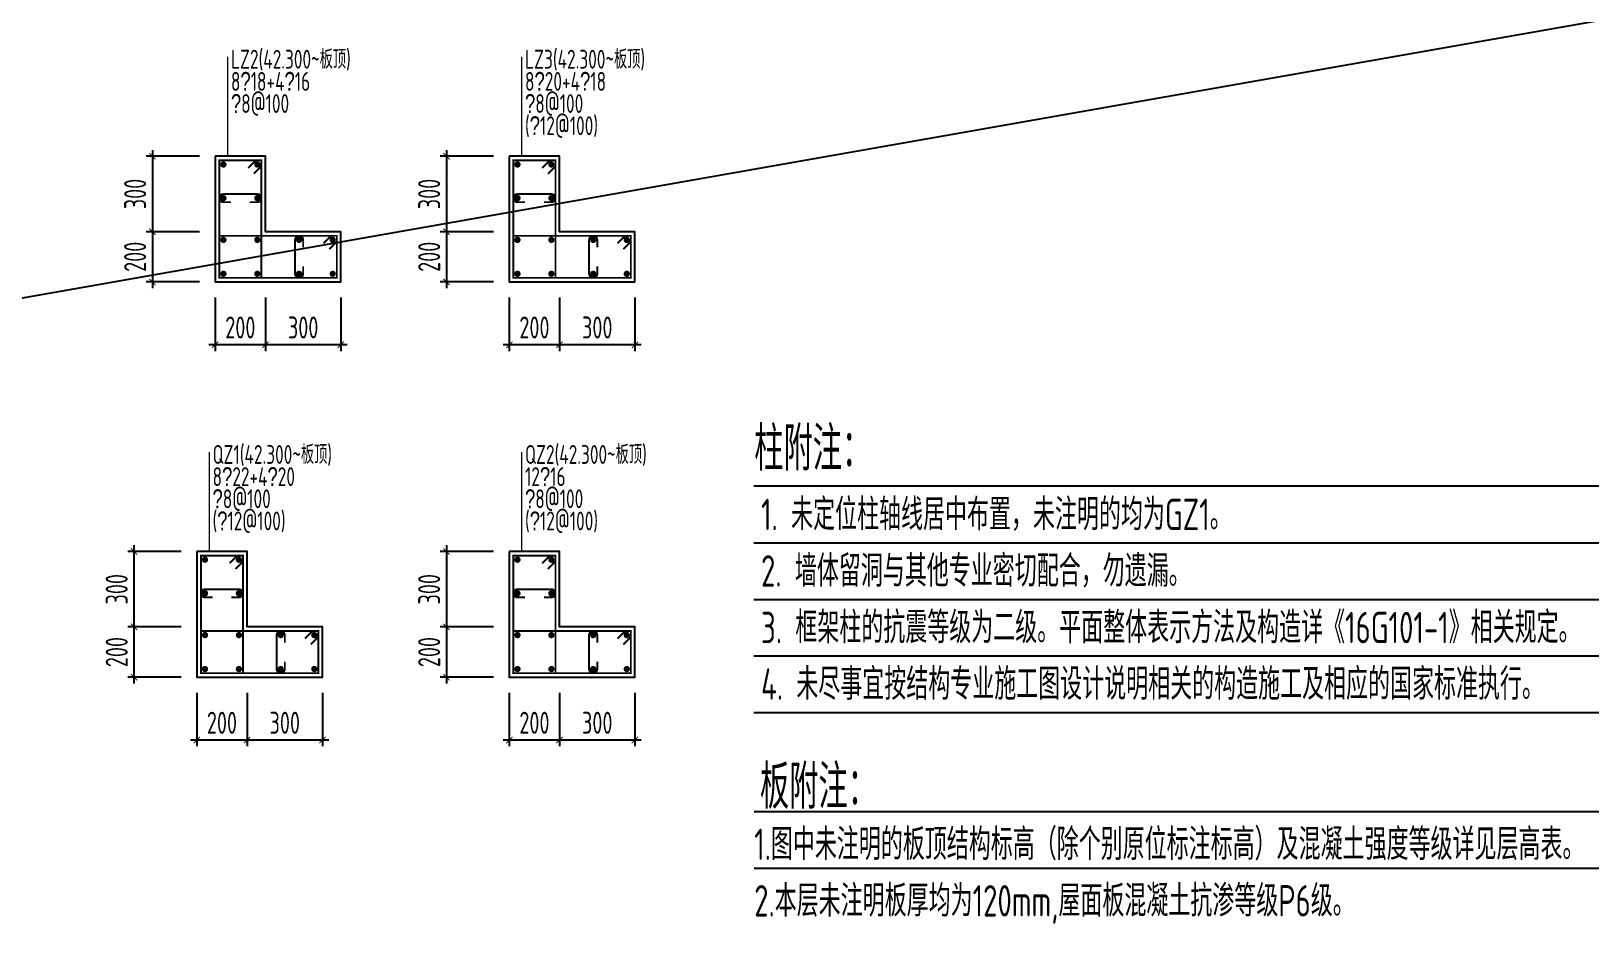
# Model space of a CAD drawing. Header units: millimetres. Extents: x -202076 to 1082610, y -439651 to 179350.
# Drawn here: x 464497 to 489306, y -405347 to -391137 of the extents above; entities that cross this region are included whole.
import ezdxf
from ezdxf.enums import TextEntityAlignment as Align

# ---------------------------------------------------------------- set-up
doc = ezdxf.new("R2010")
doc.units = ezdxf.units.MM
doc.header["$LTSCALE"] = 1000
doc.layers.add('19.06.10建研院审图', color=1, linetype='Continuous', plot=False)
for name, color, linetype in [('COLU_DE', 7, 'Continuous'), ('COLU_DE_DIM', 3, 'Continuous'), ('COLU_DE_REIN', 1, 'Continuous'), ('TEXT', 7, 'Continuous'), ('表格', 7, 'Continuous')]:
    doc.layers.add(name, color=color, linetype=linetype)
doc.layers.add('柱标注引线', color=2, linetype='Continuous', lineweight=18)
doc.layers.add('柱集中标注', color=2, linetype='Continuous', lineweight=18)
doc.styles.add('_ROS', font='ros.shx', dxfattribs={"width": 0.6, "bigfont": 'JD.SHX'})
doc.styles.add('TSSD_Dimension', font='tssdeng.shx', dxfattribs={"width": 0.7, "bigfont": 'hztxt.shx'})
doc.styles.add('TSSD_Rein', font='tssdeng.shx', dxfattribs={"width": 0.7, "bigfont": 'hztxt.shx'})
doc.dimstyles.new('TSSD_25_100', dxfattribs={"dimtxt": 350, "dimasz": 100, "dimexe": 100, "dimexo": 250, "dimgap": 100, "dimtad": 1, "dimdec": 0, "dimlfac": 0.25, "dimzin": 0, "dimdsep": 46, "dimtxsty": 'TSSD_Dimension', "dimblk": 'ARCHTICK', "dimblk1": 'ARCHTICK', "dimblk2": 'ARCHTICK', "dimcen": 0, "dimdle": 100, "dimclrt": 7, "dimadec": 0, "dimazin": 0, "dimtfac": 1, "dimtdec": 0, "dimtix": 1, "dimtmove": 2, "dimatfit": 3, "dimfxl": 1, "dimtolj": 1, "dimtzin": 0, "dimarcsym": 0})

# ---------------------------------------------------------------- blocks, each defined once
blk = doc.blocks.new('_ARCHTICK')
at = {"color": 0, "linetype": 'ByBlock', "const_width": 0.15}
blk.add_lwpolyline([(-0.5, -0.5), (0.5, 0.5)], dxfattribs=at)
blk = doc.blocks.new('*D3415')
at = {"layer": 'COLU_DE_DIM', "color": 0, "lineweight": -2, "transparency": 16777216}
for p, q in [((471857, -394329), (471007, -394329)), ((471107, -394229), (471107, -395229)), ((471857, -395129), (471007, -395129))]:
    blk.add_line(p, q, dxfattribs=at)
at = {"layer": 'Defpoints', "color": 0, "transparency": 16777216}
for p in [(472107, -394329), (471107, -395129), (472107, -395129)]:
    blk.add_point(p, dxfattribs=at)
at = {"layer": 'COLU_DE_DIM', "color": 0, "lineweight": -2, "transparency": 16777216, "xscale": 100, "yscale": 100, "zscale": 100}
for p, rotation in [((471107, -394329), 90), ((471107, -395129), 270)]:
    blk.add_blockref('_ARCHTICK', p, dxfattribs=dict(at, rotation=rotation))
at = {"layer": 'COLU_DE_DIM', "color": 7, "transparency": 16777216, "insert": (470832, -394729), "char_height": 350, "attachment_point": 5, "rotation": 90, "style": 'TSSD_Dimension'}
blk.add_mtext('\\A1;200', dxfattribs=at)
blk = doc.blocks.new('*D3416')
at = {"layer": 'COLU_DE_DIM', "color": 0, "lineweight": -2, "transparency": 16777216}
for p, q in [((468226, -395379), (468226, -396229)), ((469426, -395379), (469426, -396229)), ((469526, -396129), (468126, -396129))]:
    blk.add_line(p, q, dxfattribs=at)
at = {"layer": 'Defpoints', "color": 0, "transparency": 16777216}
for p in [(468226, -395129), (469426, -395129), (468226, -396129)]:
    blk.add_point(p, dxfattribs=at)
at = {"layer": 'COLU_DE_DIM', "color": 0, "lineweight": -2, "transparency": 16777216, "xscale": 100, "yscale": 100, "zscale": 100, "rotation": 180}
blk.add_blockref('_ARCHTICK', (468226, -396129), dxfattribs=at)
at = {"layer": 'COLU_DE_DIM', "color": 0, "lineweight": -2, "transparency": 16777216, "xscale": 100, "yscale": 100, "zscale": 100}
blk.add_blockref('_ARCHTICK', (469426, -396129), dxfattribs=at)
at = {"layer": 'COLU_DE_DIM', "color": 7, "transparency": 16777216, "insert": (468826, -395854), "char_height": 350, "attachment_point": 5, "style": 'TSSD_Dimension'}
blk.add_mtext('\\A1;300', dxfattribs=at)
blk = doc.blocks.new('*D3417')
at = {"layer": 'COLU_DE_DIM', "color": 0, "lineweight": -2, "transparency": 16777216}
for p, q in [((467426, -395379), (467426, -396229)), ((468226, -395379), (468226, -396229)), ((468326, -396129), (467326, -396129))]:
    blk.add_line(p, q, dxfattribs=at)
at = {"layer": 'Defpoints', "color": 0, "transparency": 16777216}
for p in [(467426, -395129), (468226, -395129), (467426, -396129)]:
    blk.add_point(p, dxfattribs=at)
at = {"layer": 'COLU_DE_DIM', "color": 0, "lineweight": -2, "transparency": 16777216, "xscale": 100, "yscale": 100, "zscale": 100, "rotation": 180}
blk.add_blockref('_ARCHTICK', (467426, -396129), dxfattribs=at)
at = {"layer": 'COLU_DE_DIM', "color": 0, "lineweight": -2, "transparency": 16777216, "xscale": 100, "yscale": 100, "zscale": 100}
blk.add_blockref('_ARCHTICK', (468226, -396129), dxfattribs=at)
at = {"layer": 'COLU_DE_DIM', "color": 7, "transparency": 16777216, "insert": (467826, -395854), "char_height": 350, "attachment_point": 5, "style": 'TSSD_Dimension'}
blk.add_mtext('\\A1;200', dxfattribs=at)
blk = doc.blocks.new('*D3418')
at = {"layer": 'COLU_DE_DIM', "color": 0, "lineweight": -2, "transparency": 16777216}
for p, q in [((471857, -393129), (471007, -393129)), ((471107, -393029), (471107, -394429)), ((471857, -394329), (471007, -394329))]:
    blk.add_line(p, q, dxfattribs=at)
at = {"layer": 'Defpoints', "color": 0, "transparency": 16777216}
for p in [(472107, -393129), (471107, -394329), (472107, -394329)]:
    blk.add_point(p, dxfattribs=at)
at = {"layer": 'COLU_DE_DIM', "color": 0, "lineweight": -2, "transparency": 16777216, "xscale": 100, "yscale": 100, "zscale": 100}
for p, rotation in [((471107, -393129), 90), ((471107, -394329), 270)]:
    blk.add_blockref('_ARCHTICK', p, dxfattribs=dict(at, rotation=rotation))
at = {"layer": 'COLU_DE_DIM', "color": 7, "transparency": 16777216, "insert": (470832, -393729), "char_height": 350, "attachment_point": 5, "rotation": 90, "style": 'TSSD_Dimension'}
blk.add_mtext('\\A1;300', dxfattribs=at)
blk = doc.blocks.new('*D3425')
at = {"layer": 'COLU_DE_DIM', "color": 0, "lineweight": -2, "transparency": 16777216}
for p, q in [((467176, -394329), (466326, -394329)), ((466426, -394229), (466426, -395229)), ((467176, -395129), (466326, -395129))]:
    blk.add_line(p, q, dxfattribs=at)
at = {"layer": 'Defpoints', "color": 0, "transparency": 16777216}
for p in [(467426, -394329), (466426, -395129), (467426, -395129)]:
    blk.add_point(p, dxfattribs=at)
at = {"layer": 'COLU_DE_DIM', "color": 0, "lineweight": -2, "transparency": 16777216, "xscale": 100, "yscale": 100, "zscale": 100}
for p, rotation in [((466426, -394329), 90), ((466426, -395129), 270)]:
    blk.add_blockref('_ARCHTICK', p, dxfattribs=dict(at, rotation=rotation))
at = {"layer": 'COLU_DE_DIM', "color": 7, "transparency": 16777216, "insert": (466151, -394729), "char_height": 350, "attachment_point": 5, "rotation": 90, "style": 'TSSD_Dimension'}
blk.add_mtext('\\A1;200', dxfattribs=at)
blk = doc.blocks.new('*D3426')
at = {"layer": 'COLU_DE_DIM', "color": 0, "lineweight": -2, "transparency": 16777216}
for p, q in [((472907, -395379), (472907, -396229)), ((474107, -395379), (474107, -396229)), ((474207, -396129), (472807, -396129))]:
    blk.add_line(p, q, dxfattribs=at)
at = {"layer": 'Defpoints', "color": 0, "transparency": 16777216}
for p in [(472907, -395129), (474107, -395129), (472907, -396129)]:
    blk.add_point(p, dxfattribs=at)
at = {"layer": 'COLU_DE_DIM', "color": 0, "lineweight": -2, "transparency": 16777216, "xscale": 100, "yscale": 100, "zscale": 100, "rotation": 180}
blk.add_blockref('_ARCHTICK', (472907, -396129), dxfattribs=at)
at = {"layer": 'COLU_DE_DIM', "color": 0, "lineweight": -2, "transparency": 16777216, "xscale": 100, "yscale": 100, "zscale": 100}
blk.add_blockref('_ARCHTICK', (474107, -396129), dxfattribs=at)
at = {"layer": 'COLU_DE_DIM', "color": 7, "transparency": 16777216, "insert": (473507, -395854), "char_height": 350, "attachment_point": 5, "style": 'TSSD_Dimension'}
blk.add_mtext('\\A1;300', dxfattribs=at)
blk = doc.blocks.new('*D3427')
at = {"layer": 'COLU_DE_DIM', "color": 0, "lineweight": -2, "transparency": 16777216}
for p, q in [((472107, -395379), (472107, -396229)), ((472907, -395379), (472907, -396229)), ((473007, -396129), (472007, -396129))]:
    blk.add_line(p, q, dxfattribs=at)
at = {"layer": 'Defpoints', "color": 0, "transparency": 16777216}
for p in [(472107, -395129), (472907, -395129), (472107, -396129)]:
    blk.add_point(p, dxfattribs=at)
at = {"layer": 'COLU_DE_DIM', "color": 0, "lineweight": -2, "transparency": 16777216, "xscale": 100, "yscale": 100, "zscale": 100, "rotation": 180}
blk.add_blockref('_ARCHTICK', (472107, -396129), dxfattribs=at)
at = {"layer": 'COLU_DE_DIM', "color": 0, "lineweight": -2, "transparency": 16777216, "xscale": 100, "yscale": 100, "zscale": 100}
blk.add_blockref('_ARCHTICK', (472907, -396129), dxfattribs=at)
at = {"layer": 'COLU_DE_DIM', "color": 7, "transparency": 16777216, "insert": (472507, -395854), "char_height": 350, "attachment_point": 5, "style": 'TSSD_Dimension'}
blk.add_mtext('\\A1;200', dxfattribs=at)
blk = doc.blocks.new('*D3428')
at = {"layer": 'COLU_DE_DIM', "color": 0, "lineweight": -2, "transparency": 16777216}
for p, q in [((467176, -393129), (466326, -393129)), ((466426, -393029), (466426, -394429)), ((467176, -394329), (466326, -394329))]:
    blk.add_line(p, q, dxfattribs=at)
at = {"layer": 'Defpoints', "color": 0, "transparency": 16777216}
for p in [(467426, -393129), (466426, -394329), (467426, -394329)]:
    blk.add_point(p, dxfattribs=at)
at = {"layer": 'COLU_DE_DIM', "color": 0, "lineweight": -2, "transparency": 16777216, "xscale": 100, "yscale": 100, "zscale": 100}
for p, rotation in [((466426, -393129), 90), ((466426, -394329), 270)]:
    blk.add_blockref('_ARCHTICK', p, dxfattribs=dict(at, rotation=rotation))
at = {"layer": 'COLU_DE_DIM', "color": 7, "transparency": 16777216, "insert": (466151, -393729), "char_height": 350, "attachment_point": 5, "rotation": 90, "style": 'TSSD_Dimension'}
blk.add_mtext('\\A1;300', dxfattribs=at)
blk = doc.blocks.new('*D3429')
at = {"layer": 'COLU_DE_DIM', "color": 0, "lineweight": -2, "transparency": 16777216}
for p, q in [((466883, -400621), (466033, -400621)), ((466133, -400521), (466133, -401521)), ((466883, -401421), (466033, -401421))]:
    blk.add_line(p, q, dxfattribs=at)
at = {"layer": 'Defpoints', "color": 0, "transparency": 16777216}
for p in [(467133, -400621), (466133, -401421), (467133, -401421)]:
    blk.add_point(p, dxfattribs=at)
at = {"layer": 'COLU_DE_DIM', "color": 0, "lineweight": -2, "transparency": 16777216, "xscale": 100, "yscale": 100, "zscale": 100}
for p, rotation in [((466133, -400621), 90), ((466133, -401421), 270)]:
    blk.add_blockref('_ARCHTICK', p, dxfattribs=dict(at, rotation=rotation))
at = {"layer": 'COLU_DE_DIM', "color": 7, "transparency": 16777216, "insert": (465858, -401021), "char_height": 350, "attachment_point": 5, "rotation": 90, "style": 'TSSD_Dimension'}
blk.add_mtext('\\A1;200', dxfattribs=at)
blk = doc.blocks.new('*D3430')
at = {"layer": 'COLU_DE_DIM', "color": 0, "lineweight": -2, "transparency": 16777216}
for p, q in [((467933, -401671), (467933, -402521)), ((469133, -401671), (469133, -402521)), ((469233, -402421), (467833, -402421))]:
    blk.add_line(p, q, dxfattribs=at)
at = {"layer": 'Defpoints', "color": 0, "transparency": 16777216}
for p in [(467933, -401421), (469133, -401421), (467933, -402421)]:
    blk.add_point(p, dxfattribs=at)
at = {"layer": 'COLU_DE_DIM', "color": 0, "lineweight": -2, "transparency": 16777216, "xscale": 100, "yscale": 100, "zscale": 100, "rotation": 180}
blk.add_blockref('_ARCHTICK', (467933, -402421), dxfattribs=at)
at = {"layer": 'COLU_DE_DIM', "color": 0, "lineweight": -2, "transparency": 16777216, "xscale": 100, "yscale": 100, "zscale": 100}
blk.add_blockref('_ARCHTICK', (469133, -402421), dxfattribs=at)
at = {"layer": 'COLU_DE_DIM', "color": 7, "transparency": 16777216, "insert": (468533, -402146), "char_height": 350, "attachment_point": 5, "style": 'TSSD_Dimension'}
blk.add_mtext('\\A1;300', dxfattribs=at)
blk = doc.blocks.new('*D3431')
at = {"layer": 'COLU_DE_DIM', "color": 0, "lineweight": -2, "transparency": 16777216}
for p, q in [((467133, -401671), (467133, -402521)), ((467933, -401671), (467933, -402521)), ((468033, -402421), (467033, -402421))]:
    blk.add_line(p, q, dxfattribs=at)
at = {"layer": 'Defpoints', "color": 0, "transparency": 16777216}
for p in [(467133, -401421), (467933, -401421), (467133, -402421)]:
    blk.add_point(p, dxfattribs=at)
at = {"layer": 'COLU_DE_DIM', "color": 0, "lineweight": -2, "transparency": 16777216, "xscale": 100, "yscale": 100, "zscale": 100, "rotation": 180}
blk.add_blockref('_ARCHTICK', (467133, -402421), dxfattribs=at)
at = {"layer": 'COLU_DE_DIM', "color": 0, "lineweight": -2, "transparency": 16777216, "xscale": 100, "yscale": 100, "zscale": 100}
blk.add_blockref('_ARCHTICK', (467933, -402421), dxfattribs=at)
at = {"layer": 'COLU_DE_DIM', "color": 7, "transparency": 16777216, "insert": (467533, -402146), "char_height": 350, "attachment_point": 5, "style": 'TSSD_Dimension'}
blk.add_mtext('\\A1;200', dxfattribs=at)
blk = doc.blocks.new('*D3432')
at = {"layer": 'COLU_DE_DIM', "color": 0, "lineweight": -2, "transparency": 16777216}
for p, q in [((466883, -399421), (466033, -399421)), ((466133, -399321), (466133, -400721)), ((466883, -400621), (466033, -400621))]:
    blk.add_line(p, q, dxfattribs=at)
at = {"layer": 'Defpoints', "color": 0, "transparency": 16777216}
for p in [(467133, -399421), (466133, -400621), (467133, -400621)]:
    blk.add_point(p, dxfattribs=at)
at = {"layer": 'COLU_DE_DIM', "color": 0, "lineweight": -2, "transparency": 16777216, "xscale": 100, "yscale": 100, "zscale": 100}
for p, rotation in [((466133, -399421), 90), ((466133, -400621), 270)]:
    blk.add_blockref('_ARCHTICK', p, dxfattribs=dict(at, rotation=rotation))
at = {"layer": 'COLU_DE_DIM', "color": 7, "transparency": 16777216, "insert": (465858, -400021), "char_height": 350, "attachment_point": 5, "rotation": 90, "style": 'TSSD_Dimension'}
blk.add_mtext('\\A1;300', dxfattribs=at)
blk = doc.blocks.new('*D3420')
at = {"layer": 'COLU_DE_DIM', "color": 0, "lineweight": -2, "transparency": 16777216}
for p, q in [((471857, -400621), (471007, -400621)), ((471107, -400521), (471107, -401521)), ((471857, -401421), (471007, -401421))]:
    blk.add_line(p, q, dxfattribs=at)
at = {"layer": 'Defpoints', "color": 0, "transparency": 16777216}
for p in [(472107, -400621), (471107, -401421), (472107, -401421)]:
    blk.add_point(p, dxfattribs=at)
at = {"layer": 'COLU_DE_DIM', "color": 0, "lineweight": -2, "transparency": 16777216, "xscale": 100, "yscale": 100, "zscale": 100}
for p, rotation in [((471107, -400621), 90), ((471107, -401421), 270)]:
    blk.add_blockref('_ARCHTICK', p, dxfattribs=dict(at, rotation=rotation))
at = {"layer": 'COLU_DE_DIM', "color": 7, "transparency": 16777216, "insert": (470832, -401021), "char_height": 350, "attachment_point": 5, "rotation": 90, "style": 'TSSD_Dimension'}
blk.add_mtext('\\A1;200', dxfattribs=at)
blk = doc.blocks.new('*D3421')
at = {"layer": 'COLU_DE_DIM', "color": 0, "lineweight": -2, "transparency": 16777216}
for p, q in [((472907, -401671), (472907, -402521)), ((474107, -401671), (474107, -402521)), ((474207, -402421), (472807, -402421))]:
    blk.add_line(p, q, dxfattribs=at)
at = {"layer": 'Defpoints', "color": 0, "transparency": 16777216}
for p in [(472907, -401421), (474107, -401421), (472907, -402421)]:
    blk.add_point(p, dxfattribs=at)
at = {"layer": 'COLU_DE_DIM', "color": 0, "lineweight": -2, "transparency": 16777216, "xscale": 100, "yscale": 100, "zscale": 100, "rotation": 180}
blk.add_blockref('_ARCHTICK', (472907, -402421), dxfattribs=at)
at = {"layer": 'COLU_DE_DIM', "color": 0, "lineweight": -2, "transparency": 16777216, "xscale": 100, "yscale": 100, "zscale": 100}
blk.add_blockref('_ARCHTICK', (474107, -402421), dxfattribs=at)
at = {"layer": 'COLU_DE_DIM', "color": 7, "transparency": 16777216, "insert": (473507, -402146), "char_height": 350, "attachment_point": 5, "style": 'TSSD_Dimension'}
blk.add_mtext('\\A1;300', dxfattribs=at)
blk = doc.blocks.new('*D3422')
at = {"layer": 'COLU_DE_DIM', "color": 0, "lineweight": -2, "transparency": 16777216}
for p, q in [((472107, -401671), (472107, -402521)), ((472907, -401671), (472907, -402521)), ((473007, -402421), (472007, -402421))]:
    blk.add_line(p, q, dxfattribs=at)
at = {"layer": 'Defpoints', "color": 0, "transparency": 16777216}
for p in [(472107, -401421), (472907, -401421), (472107, -402421)]:
    blk.add_point(p, dxfattribs=at)
at = {"layer": 'COLU_DE_DIM', "color": 0, "lineweight": -2, "transparency": 16777216, "xscale": 100, "yscale": 100, "zscale": 100, "rotation": 180}
blk.add_blockref('_ARCHTICK', (472107, -402421), dxfattribs=at)
at = {"layer": 'COLU_DE_DIM', "color": 0, "lineweight": -2, "transparency": 16777216, "xscale": 100, "yscale": 100, "zscale": 100}
blk.add_blockref('_ARCHTICK', (472907, -402421), dxfattribs=at)
at = {"layer": 'COLU_DE_DIM', "color": 7, "transparency": 16777216, "insert": (472507, -402146), "char_height": 350, "attachment_point": 5, "style": 'TSSD_Dimension'}
blk.add_mtext('\\A1;200', dxfattribs=at)
blk = doc.blocks.new('*D3423')
at = {"layer": 'COLU_DE_DIM', "color": 0, "lineweight": -2, "transparency": 16777216}
for p, q in [((471857, -399421), (471007, -399421)), ((471107, -399321), (471107, -400721)), ((471857, -400621), (471007, -400621))]:
    blk.add_line(p, q, dxfattribs=at)
at = {"layer": 'Defpoints', "color": 0, "transparency": 16777216}
for p in [(472107, -399421), (471107, -400621), (472107, -400621)]:
    blk.add_point(p, dxfattribs=at)
at = {"layer": 'COLU_DE_DIM', "color": 0, "lineweight": -2, "transparency": 16777216, "xscale": 100, "yscale": 100, "zscale": 100}
for p, rotation in [((471107, -399421), 90), ((471107, -400621), 270)]:
    blk.add_blockref('_ARCHTICK', p, dxfattribs=dict(at, rotation=rotation))
at = {"layer": 'COLU_DE_DIM', "color": 7, "transparency": 16777216, "insert": (470832, -400021), "char_height": 350, "attachment_point": 5, "rotation": 90, "style": 'TSSD_Dimension'}
blk.add_mtext('\\A1;300', dxfattribs=at)

msp = doc.modelspace()

# ---------------------------------------------------------------- linework, layer by layer
at = {"layer": '19.06.10建研院审图'}
msp.add_line((453042.6, -397371.6), (560817.3, -378409.5), dxfattribs=at)
at = {"layer": 'COLU_DE'}
for points in [[(467426.1, -393129.4), (467426.1, -395129.4), (469426.1, -395129.4), (469426.1, -394329.4), (468226.1, -394329.4), (468226.1, -393129.4)], [(472107.1, -393129.4), (472107.1, -395129.4), (474107.1, -395129.4), (474107.1, -394329.4), (472907.1, -394329.4), (472907.1, -393129.4)], [(467133.2, -399420.9), (467133.2, -401420.9), (469133.2, -401420.9), (469133.2, -400620.9), (467933.2, -400620.9), (467933.2, -399420.9)], [(472107.1, -399420.9), (472107.1, -401420.9), (474107.1, -401420.9), (474107.1, -400620.9), (472907.1, -400620.9), (472907.1, -399420.9)]]:
    msp.add_lwpolyline(points, close=True, dxfattribs=at)
at = {"layer": 'COLU_DE_REIN', "const_width": 30}
for points in [[(468161.1, -393194.4), (468161.1, -395064.4), (467491.1, -395064.4), (467491.1, -393194.4)], [(472842.1, -393194.4), (472842.1, -395064.4), (472172.1, -395064.4), (472172.1, -393194.4)], [(469361.1, -394394.4), (467491.1, -394394.4), (467491.1, -395064.4), (469361.1, -395064.4)], [(474042.1, -394394.4), (472172.1, -394394.4), (472172.1, -395064.4), (474042.1, -395064.4)], [(467868.2, -399485.9), (467868.2, -401355.9), (467198.2, -401355.9), (467198.2, -399485.9)], [(472842.1, -399485.9), (472842.1, -401355.9), (472172.1, -401355.9), (472172.1, -399485.9)], [(469068.2, -400685.9), (467198.2, -400685.9), (467198.2, -401355.9), (469068.2, -401355.9)], [(474042.1, -400685.9), (472172.1, -400685.9), (472172.1, -401355.9), (474042.1, -401355.9)]]:
    msp.add_lwpolyline(points, close=True, dxfattribs=at)
at = {"layer": 'COLU_DE_REIN', "color": 3, "const_width": 50}
for points in [[(467531.1, -393259.4, 1), (467581.1, -393259.4, 1), (467531.1, -393259.4)], [(468071.1, -393259.4, 1), (468121.1, -393259.4, 1), (468071.1, -393259.4)], [(472212.1, -393259.4, 1), (472262.1, -393259.4, 1), (472212.1, -393259.4)], [(472752.1, -393259.4, 1), (472802.1, -393259.4, 1), (472752.1, -393259.4)], [(467531.1, -394459.4, 1), (467581.1, -394459.4, 1), (467531.1, -394459.4)], [(469271.1, -394459.4, 1), (469321.1, -394459.4, 1), (469271.1, -394459.4)], [(472212.1, -394459.4, 1), (472262.1, -394459.4, 1), (472212.1, -394459.4)], [(473952.1, -394459.4, 1), (474002.1, -394459.4, 1), (473952.1, -394459.4)], [(467531.1, -394999.4, 1), (467581.1, -394999.4, 1), (467531.1, -394999.4)], [(468071.1, -394999.4, 1), (468121.1, -394999.4, 1), (468071.1, -394999.4)], [(469271.1, -394999.4, 1), (469321.1, -394999.4, 1), (469271.1, -394999.4)], [(472212.1, -394999.4, 1), (472262.1, -394999.4, 1), (472212.1, -394999.4)], [(472752.1, -394999.4, 1), (472802.1, -394999.4, 1), (472752.1, -394999.4)], [(473952.1, -394999.4, 1), (474002.1, -394999.4, 1), (473952.1, -394999.4)], [(467238.2, -399550.9, 1), (467288.2, -399550.9, 1), (467238.2, -399550.9)], [(467778.2, -399550.9, 1), (467828.2, -399550.9, 1), (467778.2, -399550.9)], [(472212.1, -399550.9, 1), (472262.1, -399550.9, 1), (472212.1, -399550.9)], [(472752.1, -399550.9, 1), (472802.1, -399550.9, 1), (472752.1, -399550.9)], [(467238.2, -400750.9, 1), (467288.2, -400750.9, 1), (467238.2, -400750.9)], [(468978.2, -400750.9, 1), (469028.2, -400750.9, 1), (468978.2, -400750.9)], [(472212.1, -400750.9, 1), (472262.1, -400750.9, 1), (472212.1, -400750.9)], [(473952.1, -400750.9, 1), (474002.1, -400750.9, 1), (473952.1, -400750.9)], [(467238.2, -401290.9, 1), (467288.2, -401290.9, 1), (467238.2, -401290.9)], [(467778.2, -401290.9, 1), (467828.2, -401290.9, 1), (467778.2, -401290.9)], [(468978.2, -401290.9, 1), (469028.2, -401290.9, 1), (468978.2, -401290.9)], [(472212.1, -401290.9, 1), (472262.1, -401290.9, 1), (472212.1, -401290.9)], [(472752.1, -401290.9, 1), (472802.1, -401290.9, 1), (472752.1, -401290.9)], [(473952.1, -401290.9, 1), (474002.1, -401290.9, 1), (473952.1, -401290.9)]]:
    msp.add_lwpolyline(points, format="xyb", dxfattribs=at)
at = {"layer": 'COLU_DE_REIN', "const_width": 30}
for points in [[(467949.2, -393314.4), (468069.1, -393194.4)], [(472630.2, -393314.4), (472750.2, -393194.4)], [(468161.1, -393286.3), (468041.1, -393406.3)], [(472842.1, -393286.3), (472722.1, -393406.3)], [(469269.1, -394394.4), (469149.2, -394514.4)], [(469241.1, -394606.3), (469361.1, -394486.3)], [(473950.2, -394394.4), (473830.2, -394514.4)], [(473922.1, -394606.3), (474042.1, -394486.3)], [(467656.3, -399605.9), (467776.3, -399485.9)], [(467868.2, -399577.8), (467748.2, -399697.8)], [(472630.2, -399605.9), (472750.2, -399485.9)], [(472842.1, -399577.8), (472722.1, -399697.8)], [(468976.3, -400685.9), (468856.3, -400805.9)], [(473950.2, -400685.9), (473830.2, -400805.9)], [(468948.2, -400897.8), (469068.2, -400777.8)], [(473922.1, -400897.8), (474042.1, -400777.8)]]:
    msp.add_lwpolyline(points, dxfattribs=at)
for points in [[(467976.1, -393859.4), (468096.1, -393859.4, 1), (468096.1, -393729.4), (467556.1, -393729.4, 1), (467556.1, -393859.4), (467676.1, -393859.4)], [(472657.1, -393859.4), (472777.1, -393859.4, 1), (472777.1, -393729.4), (472237.1, -393729.4, 1), (472237.1, -393859.4), (472357.1, -393859.4)], [(468826.1, -394579.4), (468826.1, -394459.4, 1), (468696.1, -394459.4), (468696.1, -394999.4, 1), (468826.1, -394999.4), (468826.1, -394879.4)], [(473507.1, -394579.4), (473507.1, -394459.4, 1), (473377.1, -394459.4), (473377.1, -394999.4, 1), (473507.1, -394999.4), (473507.1, -394879.4)], [(467683.2, -400150.9), (467803.2, -400150.9, 1), (467803.2, -400020.9), (467263.2, -400020.9, 1), (467263.2, -400150.9), (467383.2, -400150.9)], [(472657.1, -400150.9), (472777.1, -400150.9, 1), (472777.1, -400020.9), (472237.1, -400020.9, 1), (472237.1, -400150.9), (472357.1, -400150.9)], [(468533.2, -400870.9), (468533.2, -400750.9, 1), (468403.2, -400750.9), (468403.2, -401290.9, 1), (468533.2, -401290.9), (468533.2, -401170.9)], [(473507.1, -400870.9), (473507.1, -400750.9, 1), (473377.1, -400750.9), (473377.1, -401290.9, 1), (473507.1, -401290.9), (473507.1, -401170.9)]]:
    msp.add_lwpolyline(points, format="xyb", dxfattribs=at)
at = {"layer": 'COLU_DE_REIN', "const_width": 50}
for points in [[(467531.1, -393794.4, 1), (467581.1, -393794.4, 1)], [(468071.1, -393794.4, 1), (468121.1, -393794.4, 1)], [(472212.1, -393794.4, 1), (472262.1, -393794.4, 1)], [(472752.1, -393794.4, 1), (472802.1, -393794.4, 1)], [(468736.1, -394459.4, 1), (468786.1, -394459.4, 1)], [(473417.1, -394459.4, 1), (473467.1, -394459.4, 1)], [(468736.1, -394999.4, 1), (468786.1, -394999.4, 1)], [(473417.1, -394999.4, 1), (473467.1, -394999.4, 1)], [(467238.2, -400085.9, 1), (467288.2, -400085.9, 1)], [(467778.2, -400085.9, 1), (467828.2, -400085.9, 1)], [(472212.1, -400085.9, 1), (472262.1, -400085.9, 1)], [(472752.1, -400085.9, 1), (472802.1, -400085.9, 1)], [(468443.2, -400750.9, 1), (468493.2, -400750.9, 1)], [(473417.1, -400750.9, 1), (473467.1, -400750.9, 1)], [(468443.2, -401290.9, 1), (468493.2, -401290.9, 1)], [(473417.1, -401290.9, 1), (473467.1, -401290.9, 1)]]:
    msp.add_lwpolyline(points, format="xyb", close=True, dxfattribs=at)
at = {"layer": 'COLU_DE_REIN', "color": 3, "const_width": 50}
for points in [[(468071.1, -394459.4, 1), (468121.1, -394459.4, 1)], [(472752.1, -394459.4, 1), (472802.1, -394459.4, 1)], [(467778.2, -400750.9, 1), (467828.2, -400750.9, 1)], [(472752.1, -400750.9, 1), (472802.1, -400750.9, 1)]]:
    msp.add_lwpolyline(points, format="xyb", close=True, dxfattribs=at)
at = {"layer": 'TEXT', "color": 251}
for p, q in [((491716.3, -403565.5), (476005.3, -403565.5)), ((491716.3, -404465.5), (476005.3, -404465.5))]:
    msp.add_line(p, q, dxfattribs=at)
at = {"layer": '柱标注引线'}
for p, q in [((467626.1, -393129.4), (467626.1, -391545)), ((472307.1, -393129.4), (472307.1, -391545)), ((467333.2, -399420.9), (467333.2, -397836.5)), ((472307.1, -399420.9), (472307.1, -397836.5))]:
    msp.add_line(p, q, dxfattribs=at)
at = {"layer": '表格', "color": 8}
for p, q in [((491716.3, -398381.8), (475996.9, -398381.8)), ((475996.9, -399281.8), (491716.3, -399281.8)), ((475996.9, -400181.8), (491716.3, -400181.8)), ((475996.9, -401081.8), (491716.3, -401081.8)), ((475996.9, -401981.8), (491716.3, -401981.8))]:
    msp.add_line(p, q, dxfattribs=at)

# ---------------------------------------------------------------- texts
at = {"layer": 'TEXT', "color": 3, "style": '_ROS', "width": 0.7}
msp.add_text('柱附注：', height=700, dxfattribs=at).set_placement((476005.3, -398131.8))
at = {"layer": 'TEXT', "color": 3, "style": 'TSSD_Rein', "width": 0.7}
for s, p in [('1. 未定位柱轴线居中布置，未注明的均为GZ1。', (476114.2, -399079.8)), ('2. 墙体留洞与其他专业密切配合，勿遗漏。', (476114.2, -399979.8)), ('3. 框架柱的抗震等级为二级。平面整体表示方法及构造详《16G101-1》相关规定。', (476114.2, -400879.8)), ('4. 未尽事宜按结构专业施工图设计说明相关的构造施工及相应的国家标准执行。', (476114.2, -401779.8)), ('1.图中未注明的板顶结构标高（除个别原位标注标高）及混凝土强度等级详见层高表。', (476005.3, -404330.1)), ('2.本层未注明板厚均为120mm,屋面板混凝土抗渗等级P6级。', (476005.3, -405230.1))]:
    msp.add_text(s, height=500, rotation=0, dxfattribs=at).set_placement(p)
at = {"layer": 'TEXT', "color": 3, "style": '_ROS', "width": 0.7}
msp.add_text('板附注：', height=700, dxfattribs=at).set_placement((476096.5, -403165.5), align=Align.MIDDLE_LEFT)
at = {"layer": '柱集中标注', "linetype": 'Continuous', "style": 'TSSD_Rein', "width": 0.7}
for s, p in [('LZ2(42.300~板顶)', (467676.1, -391823.9)), ('LZ3(42.300~板顶)', (472357.1, -391823.9)), ('8\ue53218+4\ue53216', (467676.1, -392176.7)), ('8\ue53220+4\ue53218', (472357.1, -392176.7)), ('\ue5328@100', (467676.1, -392529.4)), ('\ue5328@100', (472357.1, -392529.4)), ('(\ue53212@100)', (472357.1, -392882.2)), ('QZ1(42.300~板顶)', (467383.2, -398115.4)), ('QZ2(42.300~板顶)', (472357.1, -398115.4)), ('8\ue53222+4\ue53220', (467383.2, -398468.2)), ('12\ue53216', (472357.1, -398468.2)), ('\ue5328@100', (467383.2, -398820.9)), ('\ue5328@100', (472357.1, -398820.9)), ('(\ue53212@100)', (467383.2, -399173.7)), ('(\ue53212@100)', (472357.1, -399173.7))]:
    msp.add_text(s, height=300, dxfattribs=at).set_placement(p, align=Align.BOTTOM_LEFT)

# ---------------------------------------------------------------- dimensions: what is measured, and where the dimension line sits
at = {"layer": 'COLU_DE_DIM'}
for base, p1, p2, angle, picture, middle in [((466426.1, -394329.4), (467426.1, -393129.4), (467426.1, -394329.4), 270, '*D3428', (466151.1, -393729.4)), ((471107.1, -394329.4), (472107.1, -393129.4), (472107.1, -394329.4), 270, '*D3418', (470832.1, -393729.4)), ((466426.1, -395129.4), (467426.1, -394329.4), (467426.1, -395129.4), 270, '*D3425', (466151.1, -394729.4)), ((471107.1, -395129.4), (472107.1, -394329.4), (472107.1, -395129.4), 270, '*D3415', (470832.1, -394729.4)), ((467426.1, -396129.4), (468226.1, -395129.4), (467426.1, -395129.4), 180, '*D3417', (467826.1, -395854.4)), ((468226.1, -396129.4), (469426.1, -395129.4), (468226.1, -395129.4), 180, '*D3416', (468826.1, -395854.4)), ((472107.1, -396129.4), (472907.1, -395129.4), (472107.1, -395129.4), 180, '*D3427', (472507.1, -395854.4)), ((472907.1, -396129.4), (474107.1, -395129.4), (472907.1, -395129.4), 180, '*D3426', (473507.1, -395854.4)), ((466133.2, -400620.9), (467133.2, -399420.9), (467133.2, -400620.9), 270, '*D3432', (465858.2, -400020.9)), ((471107.1, -400620.9), (472107.1, -399420.9), (472107.1, -400620.9), 270, '*D3423', (470832.1, -400020.9)), ((466133.2, -401420.9), (467133.2, -400620.9), (467133.2, -401420.9), 270, '*D3429', (465858.2, -401020.9)), ((471107.1, -401420.9), (472107.1, -400620.9), (472107.1, -401420.9), 270, '*D3420', (470832.1, -401020.9)), ((467133.2, -402420.9), (467933.2, -401420.9), (467133.2, -401420.9), 180, '*D3431', (467533.2, -402145.9)), ((467933.2, -402420.9), (469133.2, -401420.9), (467933.2, -401420.9), 180, '*D3430', (468533.2, -402145.9)), ((472107.1, -402420.9), (472907.1, -401420.9), (472107.1, -401420.9), 180, '*D3422', (472507.1, -402145.9)), ((472907.1, -402420.9), (474107.1, -401420.9), (472907.1, -401420.9), 180, '*D3421', (473507.1, -402145.9))]:
    dim = msp.add_linear_dim(base=base, p1=p1, p2=p2, angle=angle, dimstyle='TSSD_25_100', dxfattribs=at)
    dim.commit()
    dim.dimension.update_dxf_attribs({"geometry": picture, "text_midpoint": middle})

doc.saveas('drawing.dxf')
